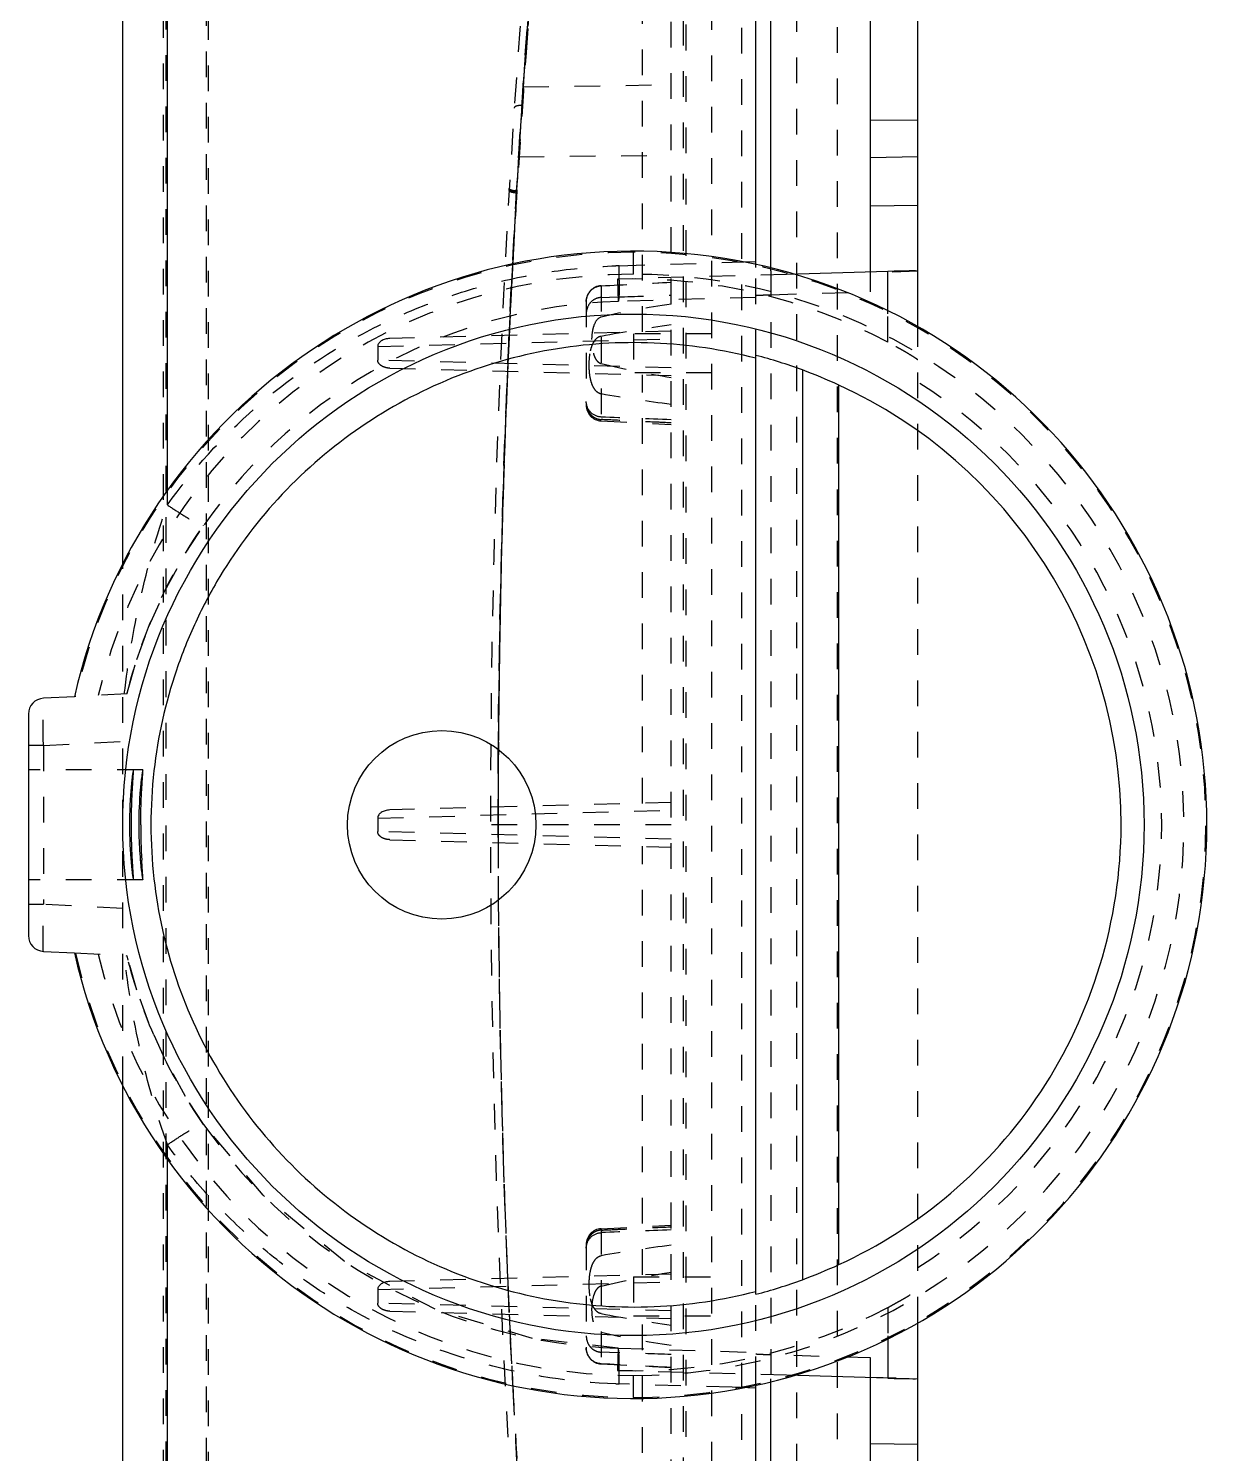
# Model space of a CAD drawing. Header units: millimetres. Extents: x -946 to 3963, y -10008 to 1396.
# Drawn here: x 432.9 to 509.5, y 46.6 to 137.2 of the extents above; entities that cross this region are included whole.
import ezdxf

# ---------------------------------------------------------------- set-up
doc = ezdxf.new("R2010")
doc.units = ezdxf.units.MM
doc.header["$LTSCALE"] = 16.335
doc.linetypes.add('HIDDEN', pattern=[0.2, 0.1, -0.1])
doc.layers.get('0').update_dxf_attribs({"linetype": 'CONTINUOUS'})
doc.layers.add('DEFAULT_2', color=8, linetype='HIDDEN')

msp = doc.modelspace()

# ---------------------------------------------------------------- linework, layer by layer
at = {"color": 7, "linetype": 'Continuous'}
for p, q in [((489.487, 118.236), (489.487, 192.081)), ((479.187, 122.035), (479.187, 190.592)), ((480.135, 121.826), (480.135, 187.988)), ((438.887, 102.959), (438.887, 179.453)), ((441.73, 107.726), (441.73, 177.938)), ((486.487, 121.714), (486.487, 144.028)), ((489.487, 131.424), (486.487, 131.387)), ((489.487, 129.081), (486.487, 129.028)), ((486.487, 125.965), (489.487, 125.998)), ((487.592, 121.79), (481.134, 121.606)), ((487.592, 119.094), (487.592, 121.79)), ((479.187, 56.712), (479.187, 116.449)), ((482.145, 115.522), (482.145, 57.64)), ((484.463, 58.597), (484.463, 114.564)), ((435.81, 94.734), (433.835, 94.63)), ((432.887, 93.632), (432.887, 79.53)), ((433.835, 78.531), (435.81, 78.428)), ((438.887, -6.291), (438.887, 70.202)), ((441.73, -4.777), (441.73, 65.435)), ((489.487, -18.919), (489.487, 54.926)), ((487.592, 54.068), (487.592, 51.372)), ((479.187, -17.431), (479.187, 51.126)), ((480.135, -14.826), (480.135, 51.335)), ((487.592, 51.372), (481.135, 51.555)), ((486.487, 29.133), (486.487, 51.447)), ((489.487, 47.164), (486.487, 47.196))]:
    msp.add_line(p, q, dxfattribs=at)
for centre, radius in [((471.387, 86.581), 32.5), ((459.187, 86.581), 6)]:
    msp.add_circle(centre, radius, dxfattribs=at)
for centre, radius, start, end in [((471.387, 86.581), 36.5, 192.90728, 167.09272), ((471.413, 86.47), 30.97, 69.72523, 75.46247), ((470.711, 84.577), 32.989, 65.3644, 69.72073), ((471.65, 86.576), 30.78, 0.00836, 65.40119), ((433.887, 93.632), 1, 93, 180), ((471.377, 86.577), 30.697, 173.57902, 179.99354), ((465.957, 86.61), 26.049, 175.11243, 180.06369), ((479.81, 86.63), 39.78, 180.07148, 183.31593), ((471.334, 86.586), 30.655, 180.01018, 186.43242), ((433.887, 79.53), 1, 180, 267), ((470.723, 88.557), 32.96, 290.27733, 294.63754), ((471.413, 86.691), 30.97, 284.53753, 290.27477)]:
    msp.add_arc(centre, radius, start, end, dxfattribs=at)
for centre, major_axis, start_param, end_param in [((487.487, 121.752), (2, 0.059), -0.000512, 1.517925), ((487.487, 51.41), (2, -0.059), -1.517925, 0.000512)]:
    msp.add_ellipse(centre, major_axis=major_axis, ratio=0.017448, start_param=start_param, end_param=end_param, dxfattribs=at)
for points, knots in [([(479.187, 116.263), (477.073, 116.815), (472.706, 117.468), (466.102, 117.04), (459.735, 115.207), (453.898, 112.078), (448.873, 107.774), (445.536, 103.38), (443.477, 99.506), (441.842, 95.431), (441.117, 92.189), (440.872, 90.01)], [0, 0, 0, 0, 0.124725, 0.249773, 0.374934, 0.49998, 0.62489, 0.74975, 0.812299, 0.874875, 1, 1, 1, 1]), ([(439.568, 90.081), (439.566, 90.081), (439.563, 90.073), (439.556, 90.053), (439.546, 90.001), (439.532, 89.92), (439.514, 89.804), (439.495, 89.657), (439.473, 89.481), (439.45, 89.278), (439.418, 88.956), (439.381, 88.502), (439.344, 87.904), (439.321, 87.255), (439.315, 86.808), (439.315, 86.581)], [0, 0, 0, 0, 0.001551, 0.005348, 0.020052, 0.044216, 0.077539, 0.119683, 0.170291, 0.228845, 0.294725, 0.445942, 0.618369, 0.805724, 1, 1, 1, 1]), ([(439.437, 86.581), (439.437, 86.808), (439.441, 87.255), (439.458, 87.903), (439.484, 88.501), (439.509, 88.956), (439.529, 89.277), (439.542, 89.481), (439.554, 89.657), (439.563, 89.803), (439.569, 89.92), (439.573, 90.001), (439.573, 90.053), (439.571, 90.073), (439.57, 90.081), (439.568, 90.081)], [0, 0, 0, 0, 0.194688, 0.382446, 0.555227, 0.706673, 0.772593, 0.831128, 0.881647, 0.923629, 0.956723, 0.980601, 0.994974, 0.998597, 1, 1, 1, 1]), ([(440.165, 90.081), (440.163, 90.081), (440.16, 90.071), (440.155, 90.057), (440.149, 90.03), (440.138, 89.976), (440.123, 89.881), (440.102, 89.74), (440.079, 89.56), (440.053, 89.345), (440.027, 89.098), (440.011, 88.922), (440.003, 88.829)], [0, 0, 0, 0, 0.005157, 0.018127, 0.039256, 0.068585, 0.151379, 0.265288, 0.409004, 0.580905, 0.778697, 1, 1, 1, 1]), ([(440.097, 88.831), (440.102, 88.923), (440.113, 89.099), (440.129, 89.346), (440.143, 89.561), (440.155, 89.74), (440.164, 89.881), (440.169, 89.976), (440.17, 90.03), (440.17, 90.057), (440.169, 90.07), (440.167, 90.081), (440.165, 90.081)], [0, 0, 0, 0, 0.222426, 0.421049, 0.59345, 0.737302, 0.850986, 0.933223, 0.962163, 0.98284, 0.995309, 1, 1, 1, 1]), ([(440.031, 86.581), (440.031, 86.783), (440.037, 87.533), (440.066, 88.283), (440.097, 88.831)], [0, 0, 0, 0, 0.269693, 1, 1, 1, 1]), ([(439.315, 86.581), (439.315, 86.353), (439.321, 85.906), (439.344, 85.257), (439.381, 84.66), (439.418, 84.205), (439.45, 83.884), (439.473, 83.68), (439.495, 83.504), (439.514, 83.358), (439.532, 83.242), (439.546, 83.16), (439.556, 83.108), (439.563, 83.088), (439.566, 83.081), (439.568, 83.081)], [0, 0, 0, 0, 0.194275, 0.381628, 0.554053, 0.70527, 0.771151, 0.829707, 0.880316, 0.92246, 0.955784, 0.979948, 0.994652, 0.998449, 1, 1, 1, 1]), ([(439.568, 83.081), (439.57, 83.081), (439.571, 83.089), (439.573, 83.108), (439.573, 83.16), (439.569, 83.242), (439.563, 83.358), (439.554, 83.504), (439.542, 83.68), (439.529, 83.884), (439.509, 84.206), (439.484, 84.661), (439.458, 85.258), (439.441, 85.907), (439.437, 86.353), (439.437, 86.581)], [0, 0, 0, 0, 0.001403, 0.005026, 0.019399, 0.043276, 0.07637, 0.118352, 0.16887, 0.227403, 0.293322, 0.444767, 0.61755, 0.80531, 1, 1, 1, 1]), ([(439.908, 86.581), (439.908, 86.379), (439.917, 85.629), (439.956, 84.879), (440.003, 84.334)], [0, 0, 0, 0, 0.269611, 1, 1, 1, 1]), ([(484.463, 58.597), (487.025, 59.772), (491.896, 62.876), (497.714, 69.429), (501.508, 77.553), (502.428, 83.561), (502.428, 86.581)], [0, 0, 0, 0, 0.241584, 0.487861, 0.741191, 1, 1, 1, 1]), ([(440.003, 84.334), (440.011, 84.241), (440.027, 84.065), (440.053, 83.817), (440.078, 83.602), (440.102, 83.422), (440.123, 83.28), (440.138, 83.186), (440.149, 83.131), (440.155, 83.104), (440.16, 83.09), (440.163, 83.081), (440.165, 83.081)], [0, 0, 0, 0, 0.22129, 0.419077, 0.590981, 0.734701, 0.848614, 0.931412, 0.960744, 0.981874, 0.994844, 1, 1, 1, 1]), ([(440.165, 83.081), (440.167, 83.081), (440.169, 83.091), (440.17, 83.104), (440.17, 83.131), (440.169, 83.185), (440.164, 83.28), (440.155, 83.421), (440.143, 83.6), (440.129, 83.814), (440.113, 84.061), (440.103, 84.237), (440.097, 84.329)], [0, 0, 0, 0, 0.004692, 0.017161, 0.037836, 0.066773, 0.149006, 0.262685, 0.406531, 0.578931, 0.777559, 1, 1, 1, 1]), ([(440.873, 83.152), (441.118, 80.973), (442.077, 76.657), (444.874, 70.658), (448.875, 65.39), (453.899, 61.083), (459.733, 57.948), (466.103, 56.126), (472.706, 55.691), (477.073, 56.346), (479.187, 56.898)], [0, 0, 0, 0, 0.125157, 0.250113, 0.375007, 0.499933, 0.625005, 0.750182, 0.875257, 1, 1, 1, 1])]:
    msp.add_open_spline(points, degree=3, knots=knots, dxfattribs=at)
at = {"layer": 'DEFAULT_2', "color": 8, "linetype": 'HIDDEN'}
for p, q in [((481.787, -16.516), (481.787, 189.677)), ((473.787, -10.967), (473.787, 184.129)), ((484.387, -11.319), (484.387, 184.481)), ((478.283, -8.087), (478.283, 181.248)), ((474.735, 179.963), (474.735, -6.801)), ((476.387, -6.591), (476.387, 179.763)), ((441.487, -3.824), (441.487, 176.985)), ((471.962, 117.947), (471.962, 175.546)), ((441.626, 174.755), (441.626, -1.593)), ((444.33, 174.105), (444.33, -0.943)), ((474.562, 173.739), (474.562, -0.578)), ((444.226, 0.213), (444.226, 172.948)), ((464.664, 137.247), (464.612, 136.544)), ((464.664, 137.247), (464.619, 136.64)), ((464.612, 136.544), (463.971, 126.984)), ((464.366, 133.536), (473.787, 133.671)), ((464.082, 129.092), (473.787, 129.188)), ((463.97, 126.989), (463.963, 126.862)), ((463.97, 126.992), (463.965, 126.902)), ((463.97, 126.992), (463.965, 126.902)), ((463.97, 126.992), (463.965, 126.902)), ((463.97, 126.987), (463.965, 126.906)), ((463.965, 126.902), (463.957, 126.775)), ((463.965, 126.902), (463.957, 126.776)), ((463.965, 126.902), (463.957, 126.776)), ((471.387, 121.611), (471.387, 123.011)), ((477.668, 122.37), (479.187, 122.415)), ((481.134, 121.606), (470.37, 121.301)), ((470.481, 122.156), (477.668, 122.37)), ((479.187, 116.449), (479.187, 122.035)), ((480.135, 121.826), (480.135, 51.335)), ((489.487, 121.802), (486.487, 121.714)), ((486.487, 120.5), (486.487, 121.714)), ((469.335, 120.88), (473.787, 121.114)), ((469.335, 120.88), (469.335, 112.281)), ((470.37, 121.301), (470.411, 119.878)), ((468.387, 119.881), (468.387, 113.28)), ((469.335, 120.13), (470.402, 120.166)), ((479.187, 120.142), (470.411, 119.878)), ((480.135, 120.309), (486.487, 120.5)), ((487.592, 117.286), (487.592, 119.094)), ((473.787, 117.994), (455.889, 117.526)), ((489.487, 54.926), (489.487, 118.236)), ((455.116, 117.014), (473.787, 117.503)), ((455.116, 117.014), (455.116, 116.155)), ((476.387, 117.831), (471.387, 117.831)), ((471.387, 117.829), (471.387, 115.332)), ((473.787, 115.658), (455.116, 116.147)), ((455.889, 115.636), (473.787, 115.167)), ((476.387, 115.331), (471.387, 115.331)), ((471.962, 87.947), (471.962, 115.215)), ((469.335, 112.281), (473.787, 112.048)), ((441.73, 106.936), (441.73, 107.726)), ((444.032, 105.634), (444.034, 105.638)), ((438.887, 70.202), (438.887, 102.959)), ((439.158, 94.909), (435.81, 94.734)), ((433.835, 91.634), (432.887, 91.634)), ((433.835, 91.634), (438.887, 91.899)), ((433.835, 91.634), (433.835, 81.527)), ((440.165, 90.081), (432.887, 90.081)), ((473.787, 87.994), (455.889, 87.526)), ((455.116, 87.014), (473.787, 87.503)), ((455.116, 87.014), (455.116, 86.155)), ((473.787, 85.658), (455.116, 86.147)), ((473.787, 86.58), (462.288, 86.581)), ((455.889, 85.636), (473.787, 85.167)), ((471.962, 57.947), (471.962, 85.215)), ((440.165, 83.081), (432.887, 83.081)), ((432.887, 81.527), (433.835, 81.527)), ((438.887, 81.262), (433.835, 81.527)), ((435.81, 78.428), (439.157, 78.252)), ((444.032, 67.528), (444.032, 67.528)), ((444.032, 67.528), (444.034, 67.524)), ((441.73, 65.435), (441.73, 66.225)), ((469.335, 60.88), (473.787, 61.114)), ((469.335, 60.88), (469.335, 52.281)), ((468.387, 59.882), (468.387, 53.28)), ((455.116, 57.014), (473.787, 57.503)), ((473.787, 57.994), (455.889, 57.526)), ((471.387, 57.831), (476.387, 57.831)), ((471.387, 57.829), (471.387, 55.332)), ((455.116, 57.014), (455.116, 56.155)), ((479.187, 51.126), (479.187, 56.712)), ((473.787, 55.658), (455.116, 56.147)), ((455.889, 55.636), (473.787, 55.167)), ((471.387, 55.331), (476.387, 55.331)), ((487.592, 55.875), (487.592, 54.068)), ((471.962, -2.384), (471.962, 55.215)), ((470.402, 52.995), (469.335, 53.031)), ((470.411, 53.284), (470.37, 51.861)), ((470.414, 53.284), (470.411, 53.284)), ((470.411, 53.284), (479.187, 53.019)), ((486.487, 52.661), (480.135, 52.852)), ((486.487, 51.447), (486.487, 52.661)), ((469.335, 52.281), (473.787, 52.048)), ((481.135, 51.555), (470.37, 51.861)), ((477.668, 50.792), (470.481, 51.006)), ((471.387, 50.15), (471.387, 51.55)), ((479.187, 50.746), (477.668, 50.792)), ((486.487, 51.447), (489.487, 51.36))]:
    msp.add_line(p, q, dxfattribs=at)
for points in [[(439.158, 94.909), (439.228, 95.187), (439.784, 97.101), (440.548, 99.202), (441.563, 101.464), (442.877, 103.857), (444.032, 105.634)], [(444.032, 67.528), (442.877, 69.304), (441.563, 71.698), (440.548, 73.96), (439.784, 76.06), (439.228, 77.975), (439.158, 78.252)], [(470.414, 53.284), (464.976, 53.9), (458.776, 55.754), (452.974, 58.816), (447.821, 63.014), (444.032, 67.528)]]:
    msp.add_lwpolyline(points, dxfattribs=at)
for centre, radius, start, end in [((1148.428, 86.581), 686.14, 172.479799, 187.520201), ((1119.655, 88.914), 656.807, 174.021254, 176.208297), ((1048.977, 94.393), 585.92, 175.003881, 176.285811), ((1037.788, 95.208), 574.701, 175.268157, 176.176113), ((1256.615, 78.206), 794.149, 175.371707, 175.736467), ((1163.325, 86.27), 700.555, 175.804285, 179.974584), ((1206.059, 83.572), 743.372, 175.837854, 176.489233), ((1187.045, 83.186), 724.4, 175.763552, 176.533467), ((1186.108, 83.248), 723.461, 175.767686, 176.533756), ((1184.412, 83.361), 721.762, 175.774244, 176.534262), ((1159.262, 86.415), 696.491, 176.120806, 179.986396), ((1156.839, 86.481), 694.068, 176.210851, 179.991783), ((1347.372, 74.703), 884.963, 176.265161, 176.476318), ((1152.841, 86.583), 690.07, 176.468135, 180.000175), ((1122.168, 87.874), 659.359, 176.606291, 177.025069), ((1123.34, 87.809), 660.533, 176.610455, 177.02463), ((1125.783, 87.673), 662.979, 176.618704, 177.023741), ((1125.805, 87.672), 663.002, 176.618777, 177.023733), ((1165.902, 85.512), 703.157, 177.017609, 177.276416), ((1166.097, 85.502), 703.353, 177.017747, 177.276605), ((1166.184, 85.497), 703.439, 177.017794, 177.27668), ((471.611, 84.19), 37.984, 91.70535, 92.02499), ((419.139, 121.192), 51.351, 0.0583, 1.07588), ((469.387, 119.882), 1, 93, 180), ((471.356, 86.583), 34.732, 62.12995, 91.62733), ((471.418, 86.467), 33.426, 91.72614, 145.00548), ((1144.708, 86.537), 681.938, 177.376396, 177.56979), ((1145.052, 86.521), 682.283, 177.376662, 177.569988), ((1145.152, 86.517), 682.383, 177.376769, 177.570082), ((1143.018, 86.598), 680.247, 177.568936, 179.601019), ((1142.975, 86.599), 680.204, 177.569236, 179.601202), ((471.694, 86.581), 33.319, 302.27563, 57.72437), ((469.387, 113.28), 1, 180, 267), ((1144.038, 86.581), 681.267, 179.600201, 179.90537), ((1163.325, 86.891), 700.555, 180.025416, 184.195841), ((1153.194, 86.589), 690.423, 180.000716, 183.335823), ((1153.135, 86.588), 690.364, 180.00061, 183.359112), ((1144.042, 86.58), 681.271, 180.094605, 180.402154), ((1144.002, 86.58), 681.231, 180.094647, 180.400794), ((1143.651, 86.577), 680.88, 180.401305, 182.430248), ((1143.54, 86.576), 680.769, 180.402134, 182.429279), ((471.411, 86.695), 33.424, 215.00281, 268.28605), ((469.387, 59.882), 1, 93, 180), ((1145.078, 86.641), 682.308, 182.429253, 182.621768), ((1142.69, 86.541), 679.919, 182.430435, 182.624128), ((1142.771, 86.544), 679.999, 182.430641, 182.622863), ((1142.525, 86.533), 679.753, 182.430913, 182.624854), ((1155.03, 87.109), 692.271, 182.622746, 182.981809), ((1156.352, 87.184), 693.596, 182.624311, 182.983137), ((1156.241, 87.179), 693.484, 182.62554, 182.984072), ((1157.339, 87.231), 694.584, 182.626378, 182.984911), ((469.387, 53.28), 1, 180, 267), ((419.139, 51.97), 51.351, 358.92412, 359.9417), ((1136.469, 86.083), 673.682, 182.976776, 183.385516), ((1122.234, 85.289), 659.425, 182.972976, 183.369156), ((1116.463, 84.972), 653.645, 182.97144, 183.391537), ((1115.412, 84.914), 652.593, 182.972124, 183.395542), ((1138.597, 86.195), 675.813, 182.979964, 183.360453), ((471.564, 87.385), 36.397, 267.96001, 268.29454)]:
    msp.add_arc(centre, radius, start, end, dxfattribs=at)
for centre, major_axis, ratio, start_param, end_param in [((471.376, 86.581), (36.43, 0), 1, 1.570492, 2.915788), ((471.398, 86.581), (36.43, 0), 1, -1.571101, 1.571101), ((471.377, 86.581), (35.031, 0), 1, 1.570492, 2.904359), ((471.398, 86.581), (35.031, 0), 1, -1.571101, 1.571101), ((455.903, 117.026), (0.787, 0.019), 0.635344, 1.573547, 3.126068), ((455.903, 87.026), (0.787, 0.019), 0.635344, 1.573547, 3.126068), ((471.376, 86.581), (36.43, 0), 1, -2.915788, -1.570492), ((471.377, 86.581), (35.031, 0), 1, -2.904359, -1.570492), ((455.903, 57.026), (0.787, 0.019), 0.635344, 1.573547, 3.126068), ((471.356, 86.581), (34.734, 0), 1, -1.599182, -1.084389)]:
    msp.add_ellipse(centre, major_axis=major_axis, ratio=ratio, start_param=start_param, end_param=end_param, dxfattribs=at)
for points, knots in [([(462.771, 86.581), (462.771, 96.199), (463.068, 110.542), (464.049, 129.215), (464.686, 138.273), (465.046, 142.617)], [0, 0, 0, 0, 0.514405, 0.766903, 1, 1, 1, 1]), ([(464.288, 132.349), (464.225, 132.351), (464.104, 132.347), (463.962, 132.324), (463.873, 132.284), (463.821, 132.249), (463.803, 132.204), (463.808, 132.182)], [0, 0, 0, 0, 0.345864, 0.657242, 0.77889, 0.872769, 1, 1, 1, 1]), ([(463.963, 126.862), (463.846, 126.87), (463.687, 126.893), (463.53, 126.95), (463.479, 126.997), (463.481, 127.017)], [0, 0, 0, 0, 0.670122, 0.888641, 1, 1, 1, 1]), ([(463.505, 126.976), (463.501, 126.979), (463.489, 126.99), (463.48, 127.006), (463.481, 127.017)], [0, 0, 0, 0, 0.317215, 1, 1, 1, 1]), ([(463.965, 126.906), (463.849, 126.914), (463.689, 126.937), (463.533, 126.994), (463.482, 127.041), (463.484, 127.061)], [0, 0, 0, 0, 0.670161, 0.888635, 1, 1, 1, 1]), ([(463.537, 126.999), (463.529, 127.004), (463.506, 127.018), (463.482, 127.043), (463.484, 127.061)], [0, 0, 0, 0, 0.347731, 1, 1, 1, 1]), ([(463.957, 126.776), (463.841, 126.783), (463.681, 126.807), (463.525, 126.864), (463.474, 126.911), (463.476, 126.93)], [0, 0, 0, 0, 0.670784, 0.889076, 1, 1, 1, 1]), ([(441.729, 106.937), (443.338, 109.192), (447.109, 113.337), (452.873, 117.325), (457.949, 119.663), (461.945, 120.983), (466.069, 121.845), (468.866, 122.1), (470.269, 122.15)], [0, 0, 0, 0, 0.248475, 0.497473, 0.622921, 0.748805, 0.874089, 1, 1, 1, 1]), ([(468.387, 119.881), (468.387, 120.126), (468.586, 120.637), (469.087, 120.86), (469.335, 120.874)], [0, 0, 0, 0, 0.496117, 1, 1, 1, 1]), ([(470.49, 121.244), (470.49, 121.048), (470.487, 120.772), (470.479, 120.429), (470.469, 120.229), (470.46, 120.077), (470.443, 119.964), (470.438, 119.91), (470.418, 119.875), (470.411, 119.878)], [0, 0, 0, 0, 0.425628, 0.602202, 0.74808, 0.861013, 0.939233, 0.983851, 1, 1, 1, 1]), ([(469.335, 120.13), (469.174, 120.125), (468.852, 120.029), (468.619, 119.789), (468.538, 119.652)], [0, 0, 0, 0, 0.502945, 1, 1, 1, 1]), ([(479.187, 120.264), (479.187, 120.265), (479.196, 120.265), (479.207, 120.268), (479.23, 120.27), (479.275, 120.274), (479.353, 120.278), (479.467, 120.284), (479.609, 120.29), (479.834, 120.299), (480.012, 120.305), (480.135, 120.309)], [0, 0, 0, 0, 0.005068, 0.019222, 0.042428, 0.074517, 0.164594, 0.286958, 0.437386, 0.611299, 1, 1, 1, 1]), ([(469.335, 118.889), (469.136, 118.842), (468.925, 118.537), (468.806, 118.149), (468.732, 117.731), (468.719, 117.204), (468.78, 116.783), (468.839, 116.581)], [0, 0, 0, 0, 0.245054, 0.370684, 0.496371, 0.747855, 1, 1, 1, 1]), ([(468.662, 116.741), (468.684, 116.84), (468.738, 117.035), (468.861, 117.315), (469.018, 117.519), (469.185, 117.642), (469.285, 117.672), (469.335, 117.682)], [0, 0, 0, 0, 0.248663, 0.497834, 0.747723, 0.873723, 1, 1, 1, 1]), ([(489.487, 116.167), (489.487, 116.172), (489.467, 116.182), (489.442, 116.206), (489.389, 116.24), (489.321, 116.285), (489.235, 116.34), (489.092, 116.43), (488.882, 116.559), (488.6, 116.727), (488.284, 116.909), (487.945, 117.097), (487.711, 117.223), (487.592, 117.286)], [0, 0, 0, 0, 0.006805, 0.024359, 0.052184, 0.089719, 0.136228, 0.190779, 0.32025, 0.471355, 0.638607, 0.816634, 1, 1, 1, 1]), ([(455.889, 115.636), (455.804, 115.638), (455.634, 115.66), (455.393, 115.747), (455.22, 115.879), (455.13, 116.027), (455.116, 116.113), (455.116, 116.155)], [0, 0, 0, 0, 0.250018, 0.499904, 0.749285, 0.874732, 1, 1, 1, 1]), ([(468.662, 114.934), (468.602, 115.203), (468.554, 115.756), (468.586, 116.309), (468.632, 116.581)], [0, 0, 0, 0, 0.499993, 1, 1, 1, 1]), ([(468.839, 116.581), (468.859, 116.513), (468.905, 116.379), (468.999, 116.188), (469.136, 116.02), (469.266, 115.949), (469.335, 115.931)], [0, 0, 0, 0, 0.248146, 0.497628, 0.748125, 1, 1, 1, 1]), ([(469.335, 113.997), (469.235, 114.015), (469.047, 114.117), (468.862, 114.363), (468.738, 114.64), (468.684, 114.836), (468.662, 114.934)], [0, 0, 0, 0, 0.250172, 0.500378, 0.750292, 1, 1, 1, 1]), ([(469.335, 112.529), (469.088, 112.539), (468.583, 112.76), (468.387, 113.273), (468.387, 113.518)], [0, 0, 0, 0, 0.502189, 1, 1, 1, 1]), ([(468.387, 113.44), (468.387, 113.31), (468.429, 113.047), (468.624, 112.696), (468.94, 112.444), (469.203, 112.374), (469.335, 112.368)], [0, 0, 0, 0, 0.248096, 0.49784, 0.748668, 1, 1, 1, 1]), ([(473.787, 112.155), (473.416, 112.173), (472.488, 112.211), (471.005, 112.294), (469.891, 112.341), (469.335, 112.368)], [0, 0, 0, 0, 0.249944, 0.625054, 1, 1, 1, 1]), ([(438.986, 94.9), (439.22, 96.933), (439.901, 101.006), (441.033, 104.981), (441.732, 106.935)], [0, 0, 0, 0, 0.496438, 1, 1, 1, 1]), ([(441.73, 106.936), (442.004, 106.749), (442.412, 106.478), (442.943, 106.147), (443.294, 105.94), (443.581, 105.781), (443.807, 105.676), (443.934, 105.626), (444.02, 105.617), (444.032, 105.634)], [0, 0, 0, 0, 0.373655, 0.54974, 0.705313, 0.831101, 0.922331, 0.97688, 1, 1, 1, 1]), ([(439.157, 94.909), (439.613, 96.757), (440.909, 100.507), (442.865, 103.963), (444.034, 105.638)], [0, 0, 0, 0, 0.482337, 1, 1, 1, 1]), ([(433.835, 91.634), (433.832, 91.829), (433.826, 92.211), (433.819, 92.766), (433.815, 93.277), (433.813, 93.724), (433.814, 94.05), (433.817, 94.265), (433.818, 94.391), (433.822, 94.488), (433.823, 94.565), (433.831, 94.6), (433.83, 94.63), (433.835, 94.63)], [0, 0, 0, 0, 0.195139, 0.382386, 0.555104, 0.706639, 0.83042, 0.880575, 0.922416, 0.955609, 0.979808, 0.994675, 1, 1, 1, 1]), ([(455.889, 85.636), (455.804, 85.638), (455.634, 85.66), (455.393, 85.747), (455.22, 85.879), (455.13, 86.027), (455.116, 86.113), (455.116, 86.155)], [0, 0, 0, 0, 0.250018, 0.499904, 0.749285, 0.874732, 1, 1, 1, 1]), ([(433.835, 78.531), (433.83, 78.531), (433.831, 78.561), (433.823, 78.596), (433.822, 78.674), (433.818, 78.77), (433.817, 78.896), (433.814, 79.112), (433.813, 79.437), (433.815, 79.884), (433.819, 80.395), (433.826, 80.95), (433.832, 81.332), (433.835, 81.527)], [0, 0, 0, 0, 0.005325, 0.020192, 0.044391, 0.077584, 0.119425, 0.16958, 0.293361, 0.444896, 0.617614, 0.804861, 1, 1, 1, 1]), ([(441.732, 66.226), (441.033, 68.18), (439.901, 72.155), (439.22, 76.229), (438.986, 78.261)], [0, 0, 0, 0, 0.503562, 1, 1, 1, 1]), ([(444.034, 67.524), (442.865, 69.198), (440.909, 72.654), (439.613, 76.405), (439.157, 78.252)], [0, 0, 0, 0, 0.517663, 1, 1, 1, 1]), ([(441.73, 66.225), (442.004, 66.413), (442.412, 66.683), (442.943, 67.015), (443.294, 67.222), (443.581, 67.38), (443.807, 67.485), (443.934, 67.535), (444.02, 67.544), (444.032, 67.528)], [0, 0, 0, 0, 0.373665, 0.549735, 0.705324, 0.831099, 0.922317, 0.976894, 1, 1, 1, 1]), ([(470.268, 51.012), (467.459, 51.112), (461.867, 51.961), (455.297, 54.542), (450.53, 57.456), (447.236, 60.021), (444.267, 62.939), (442.533, 65.098), (441.729, 66.225)], [0, 0, 0, 0, 0.252102, 0.502351, 0.627455, 0.75224, 0.875932, 1, 1, 1, 1]), ([(469.335, 60.794), (469.203, 60.787), (468.94, 60.717), (468.624, 60.465), (468.429, 60.115), (468.387, 59.852), (468.387, 59.722)], [0, 0, 0, 0, 0.251335, 0.502159, 0.7519, 1, 1, 1, 1]), ([(469.335, 60.794), (469.706, 60.811), (470.634, 60.85), (472.117, 60.933), (473.231, 60.98), (473.787, 61.006)], [0, 0, 0, 0, 0.249944, 0.625055, 1, 1, 1, 1]), ([(468.387, 59.643), (468.387, 59.889), (468.583, 60.402), (469.088, 60.622), (469.335, 60.632)], [0, 0, 0, 0, 0.497804, 1, 1, 1, 1]), ([(468.662, 58.227), (468.684, 58.326), (468.738, 58.521), (468.862, 58.799), (469.047, 59.044), (469.235, 59.146), (469.335, 59.164)], [0, 0, 0, 0, 0.249708, 0.499622, 0.749828, 1, 1, 1, 1]), ([(468.631, 56.581), (468.586, 56.852), (468.554, 57.405), (468.602, 57.958), (468.662, 58.227)], [0, 0, 0, 0, 0.500035, 1, 1, 1, 1]), ([(469.335, 57.23), (469.266, 57.213), (469.136, 57.14), (469, 56.973), (468.906, 56.782), (468.859, 56.648), (468.839, 56.581)], [0, 0, 0, 0, 0.251862, 0.502445, 0.751847, 1, 1, 1, 1]), ([(469.335, 55.48), (469.285, 55.489), (469.185, 55.519), (469.018, 55.642), (468.861, 55.847), (468.738, 56.126), (468.684, 56.321), (468.662, 56.42)], [0, 0, 0, 0, 0.126277, 0.252278, 0.502169, 0.751341, 1, 1, 1, 1]), ([(468.839, 56.581), (468.78, 56.378), (468.72, 55.957), (468.732, 55.43), (468.806, 55.012), (468.925, 54.625), (469.136, 54.319), (469.335, 54.272)], [0, 0, 0, 0, 0.252147, 0.503658, 0.629354, 0.754993, 1, 1, 1, 1]), ([(487.592, 55.875), (487.711, 55.938), (487.945, 56.064), (488.284, 56.253), (488.6, 56.434), (488.882, 56.602), (489.092, 56.731), (489.235, 56.821), (489.321, 56.876), (489.389, 56.922), (489.442, 56.955), (489.467, 56.979), (489.487, 56.989), (489.487, 56.994)], [0, 0, 0, 0, 0.183369, 0.361403, 0.52866, 0.679763, 0.809227, 0.863776, 0.910282, 0.947816, 0.975641, 0.993195, 1, 1, 1, 1]), ([(455.889, 55.636), (455.804, 55.638), (455.634, 55.66), (455.393, 55.747), (455.22, 55.879), (455.13, 56.027), (455.116, 56.113), (455.116, 56.155)], [0, 0, 0, 0, 0.250018, 0.499904, 0.749285, 0.874732, 1, 1, 1, 1]), ([(468.387, 54.078), (468.387, 53.949), (468.429, 53.69), (468.625, 53.345), (468.942, 53.1), (469.204, 53.036), (469.335, 53.031)], [0, 0, 0, 0, 0.247768, 0.496551, 0.747147, 1, 1, 1, 1]), ([(469.335, 52.288), (469.087, 52.301), (468.586, 52.524), (468.387, 53.036), (468.387, 53.28)], [0, 0, 0, 0, 0.503877, 1, 1, 1, 1]), ([(470.49, 51.918), (470.49, 52.11), (470.488, 52.382), (470.479, 52.72), (470.47, 52.919), (470.46, 53.073), (470.447, 53.187), (470.436, 53.246), (470.423, 53.284), (470.414, 53.284)], [0, 0, 0, 0, 0.418784, 0.593546, 0.738901, 0.852679, 0.933112, 0.980876, 1, 1, 1, 1]), ([(480.135, 52.852), (480.012, 52.856), (479.834, 52.862), (479.609, 52.871), (479.467, 52.877), (479.353, 52.883), (479.275, 52.888), (479.23, 52.892), (479.207, 52.893), (479.196, 52.896), (479.187, 52.896), (479.187, 52.898)], [0, 0, 0, 0, 0.388697, 0.562606, 0.713034, 0.835399, 0.925478, 0.957569, 0.980776, 0.994931, 1, 1, 1, 1])]:
    msp.add_open_spline(points, degree=3, knots=knots, dxfattribs=at)
for points in [[(469.335, 120.874), (470.819, 120.953), (472.303, 121.033), (473.787, 121.112)], [(473.787, 119.708), (472.295, 119.484), (470.803, 119.237), (469.335, 118.889)], [(470.402, 120.166), (471.53, 120.204), (472.659, 120.241), (473.787, 120.279)], [(463.539, 118.924), (463.521, 118.533), (463.503, 118.143), (463.485, 117.752)], [(463.539, 118.921), (463.521, 118.532), (463.503, 118.142), (463.485, 117.752)], [(468.538, 119.652), (468.438, 119.484), (468.387, 119.28), (468.387, 119.084)], [(469.335, 117.682), (470.812, 117.963), (472.299, 118.194), (473.787, 118.406)], [(469.335, 115.931), (470.802, 115.561), (472.294, 115.291), (473.787, 115.045)], [(473.787, 113.329), (472.299, 113.523), (470.813, 113.735), (469.335, 113.997)], [(473.787, 112.35), (472.303, 112.409), (470.819, 112.469), (469.335, 112.529)], [(462.772, 87.707), (462.771, 87.331), (462.771, 86.956), (462.771, 86.581)], [(462.772, 87.707), (462.771, 87.331), (462.771, 86.956), (462.771, 86.581)], [(462.772, 87.707), (462.771, 87.331), (462.771, 86.956), (462.771, 86.581)], [(462.772, 87.707), (462.771, 87.331), (462.771, 86.956), (462.771, 86.581)], [(462.772, 87.707), (462.771, 87.331), (462.771, 86.956), (462.771, 86.581)], [(462.771, 86.581), (462.771, 86.205), (462.771, 85.83), (462.772, 85.455)], [(462.771, 86.581), (462.771, 86.205), (462.771, 85.83), (462.772, 85.455)], [(462.771, 86.581), (462.771, 86.205), (462.771, 85.83), (462.772, 85.455)], [(473.787, 60.811), (472.303, 60.752), (470.819, 60.693), (469.335, 60.632)], [(473.787, 59.832), (472.299, 59.639), (470.813, 59.426), (469.335, 59.164)], [(469.335, 57.23), (470.802, 57.601), (472.294, 57.87), (473.787, 58.117)], [(469.335, 55.48), (470.812, 55.199), (472.299, 54.968), (473.787, 54.756)], [(473.787, 53.454), (472.295, 53.677), (470.803, 53.924), (469.335, 54.272)], [(473.787, 52.883), (472.659, 52.92), (471.53, 52.957), (470.402, 52.995)], [(473.787, 52.05), (472.303, 52.129), (470.819, 52.208), (469.335, 52.288)]]:
    msp.add_open_spline(points, degree=3, dxfattribs=at)

doc.saveas('drawing.dxf')
